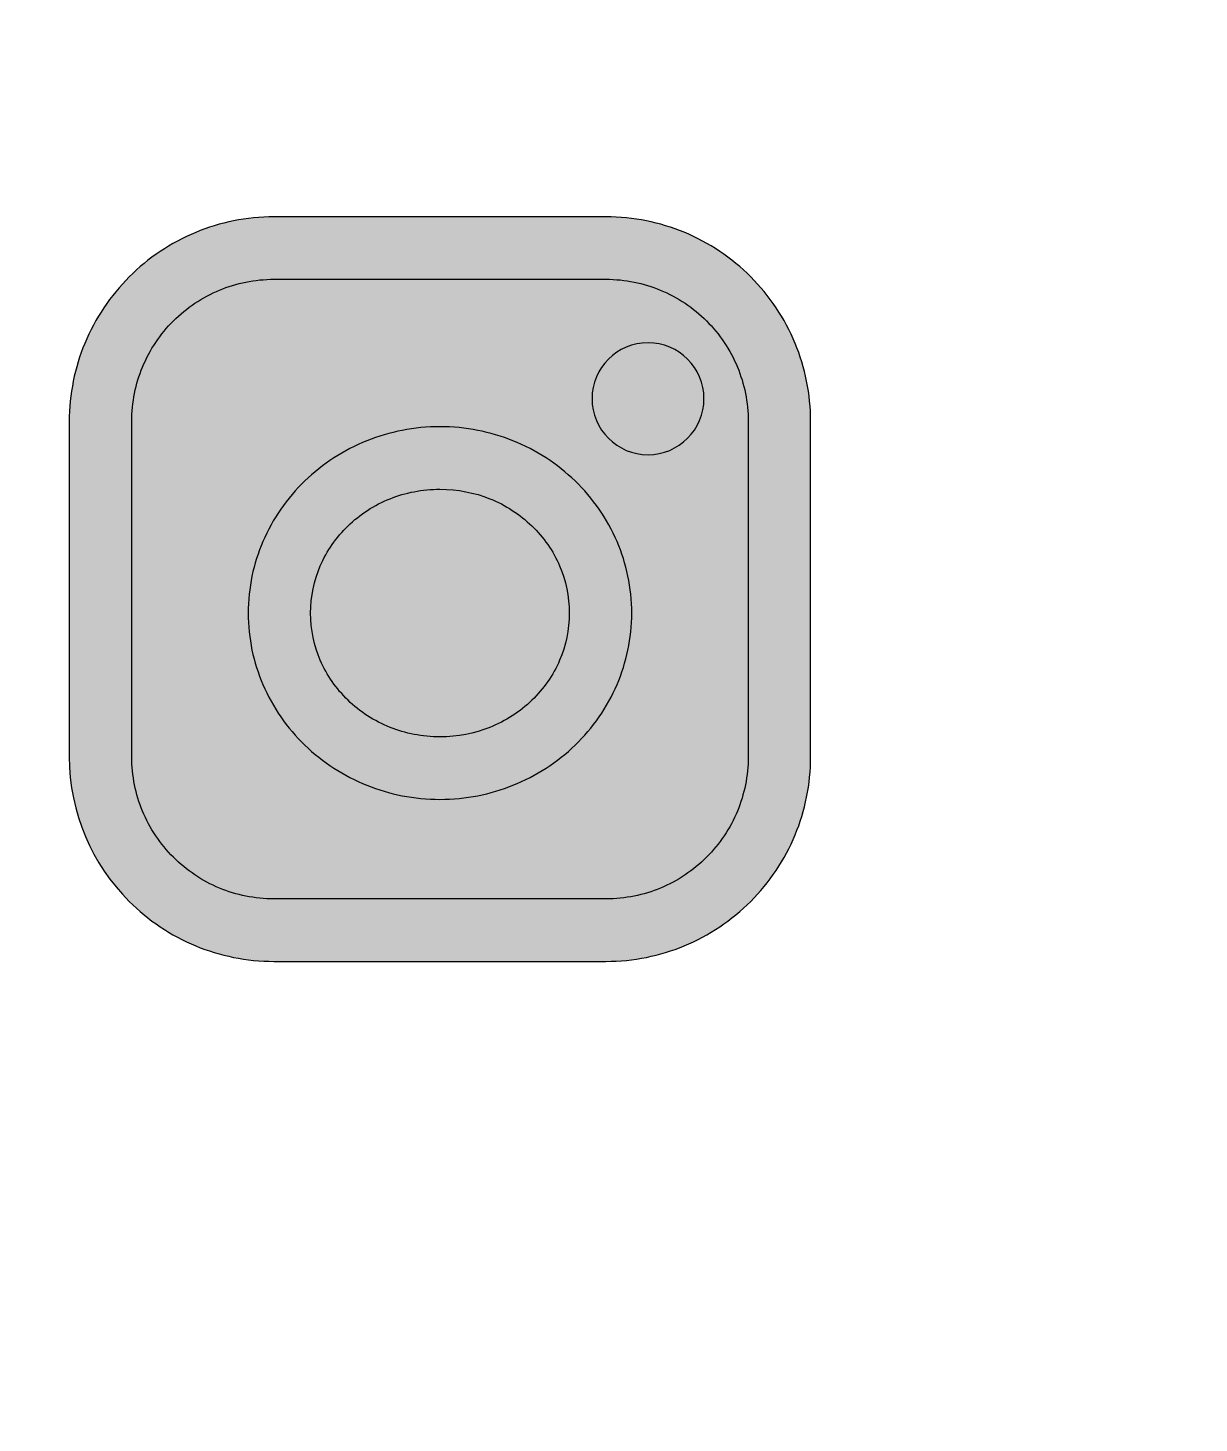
# Model space of a CAD drawing. Header units: millimetres. Extents: x -228 to -124, y -139 to -90.
# Drawn here: x -218.79 to -212.79, y -132.22 to -125.06 of the extents above; entities that cross this region are included whole.
import ezdxf

# ---------------------------------------------------------------- set-up
doc = ezdxf.new("R2010")
doc.units = ezdxf.units.MM
doc.header["$MEASUREMENT"] = 0
doc.layers.add('Layer 1', color=7, linetype='Continuous')

msp = doc.modelspace()

# ---------------------------------------------------------------- hatches: boundary and pattern name
at = {"layer": 'Layer 1', "true_color": 0x373435}
h = msp.add_hatch(color=250, dxfattribs=at)
edge = h.paths.add_edge_path()
edge.add_spline(control_points=[(-215.827, -129.8496), (-215.827, -129.8496), (-217.5288, -129.8496), (-217.5288, -129.8496), (-217.6704, -129.8496), (-217.8062, -129.8212), (-217.9301, -129.7699), (-218.0587, -129.7167), (-218.1744, -129.6386), (-218.271, -129.5421), (-218.4608, -129.3525), (-218.5786, -129.0896), (-218.5786, -128.7997), (-218.5786, -128.7997), (-218.5786, -127.0825), (-218.5786, -127.0825), (-218.5786, -126.9409), (-218.5502, -126.8053), (-218.4989, -126.6815), (-218.4459, -126.553), (-218.3676, -126.4371), (-218.271, -126.3404), (-218.1745, -126.2438), (-218.0587, -126.1655), (-217.9301, -126.1122), (-217.8062, -126.061), (-217.6706, -126.0325), (-217.5288, -126.0325), (-217.5288, -126.0325), (-215.827, -126.0325), (-215.827, -126.0325), (-215.6852, -126.0325), (-215.5495, -126.0608), (-215.4257, -126.1121), (-215.2971, -126.1653), (-215.1813, -126.2435), (-215.0848, -126.3402), (-214.9883, -126.4369), (-214.9101, -126.553), (-214.8568, -126.6815), (-214.8056, -126.8053), (-214.7772, -126.941), (-214.7772, -127.0825), (-214.7772, -127.0825), (-214.7772, -128.7997), (-214.7772, -128.7997), (-214.7772, -128.9414), (-214.8056, -129.0772), (-214.8568, -129.2011), (-214.9099, -129.3297), (-214.988, -129.4454), (-215.0845, -129.542), (-215.1813, -129.6386), (-215.2971, -129.7167), (-215.4257, -129.7699), (-215.5495, -129.8212), (-215.6852, -129.8496), (-215.827, -129.8496)], knot_values=[0, 0, 0, 0, 0.052632, 0.052632, 0.052632, 0.105263, 0.105263, 0.105263, 0.157895, 0.157895, 0.157895, 0.210526, 0.210526, 0.210526, 0.263158, 0.263158, 0.263158, 0.315789, 0.315789, 0.315789, 0.368421, 0.368421, 0.368421, 0.421053, 0.421053, 0.421053, 0.473684, 0.473684, 0.473684, 0.526316, 0.526316, 0.526316, 0.578947, 0.578947, 0.578947, 0.631579, 0.631579, 0.631579, 0.684211, 0.684211, 0.684211, 0.736842, 0.736842, 0.736842, 0.789474, 0.789474, 0.789474, 0.842105, 0.842105, 0.842105, 0.894737, 0.894737, 0.894737, 0.947368, 0.947368, 0.947368, 1, 1, 1, 1], degree=3, periodic=1)
h = msp.add_hatch(color=250, dxfattribs=at)
edge = h.paths.add_edge_path()
edge.add_spline(control_points=[(-217.5288, -129.5292), (-217.5288, -129.5292), (-215.827, -129.5292), (-215.827, -129.5292), (-215.7279, -129.5292), (-215.6334, -129.5095), (-215.5477, -129.4741), (-215.459, -129.4374), (-215.3784, -129.383), (-215.311, -129.3156), (-215.2438, -129.2484), (-215.1894, -129.1678), (-215.1527, -129.0789), (-215.1172, -128.9932), (-215.0975, -128.8988), (-215.0975, -128.7997), (-215.0975, -128.7997), (-215.0975, -127.0825), (-215.0975, -127.0825), (-215.0975, -126.9833), (-215.1172, -126.8888), (-215.1527, -126.803), (-215.1894, -126.7141), (-215.2439, -126.6334), (-215.311, -126.5663), (-215.3782, -126.4992), (-215.4587, -126.4449), (-215.5481, -126.4078), (-215.6337, -126.3725), (-215.728, -126.3528), (-215.827, -126.3528), (-215.827, -126.3528), (-217.5288, -126.3528), (-217.5288, -126.3528), (-217.6277, -126.3528), (-217.722, -126.3725), (-217.8075, -126.408), (-217.8967, -126.4447), (-217.9771, -126.4991), (-218.0445, -126.5664), (-218.1119, -126.6336), (-218.1663, -126.714), (-218.203, -126.803), (-218.2384, -126.8888), (-218.2581, -126.9833), (-218.2581, -127.0825), (-218.2581, -127.0825), (-218.2581, -128.7997), (-218.2581, -128.7997), (-218.2581, -128.8988), (-218.2384, -128.9932), (-218.203, -129.0789), (-218.1663, -129.1678), (-218.1117, -129.2485), (-218.0446, -129.3156), (-217.9772, -129.383), (-217.8968, -129.4374), (-217.8079, -129.4741), (-217.7222, -129.5095), (-217.6279, -129.5292), (-217.5288, -129.5292)], knot_values=[0, 0, 0, 0, 0.05, 0.05, 0.05, 0.1, 0.1, 0.1, 0.15, 0.15, 0.15, 0.2, 0.2, 0.2, 0.25, 0.25, 0.25, 0.3, 0.3, 0.3, 0.35, 0.35, 0.35, 0.4, 0.4, 0.4, 0.45, 0.45, 0.45, 0.5, 0.5, 0.5, 0.55, 0.55, 0.55, 0.6, 0.6, 0.6, 0.65, 0.65, 0.65, 0.7, 0.7, 0.7, 0.75, 0.75, 0.75, 0.8, 0.8, 0.8, 0.85, 0.85, 0.85, 0.9, 0.9, 0.9, 0.95, 0.95, 0.95, 1, 1, 1, 1], degree=3, periodic=1)
h = msp.add_hatch(color=250, dxfattribs=at)
edge = h.paths.add_edge_path()
edge.add_spline(control_points=[(-215.3243, -126.9647), (-215.3243, -127.0441), (-215.3566, -127.1161), (-215.4083, -127.168), (-215.4602, -127.2202), (-215.5323, -127.2526), (-215.6111, -127.2526), (-215.6901, -127.2526), (-215.7621, -127.2202), (-215.8141, -127.168), (-215.8659, -127.1161), (-215.8982, -127.0441), (-215.8982, -126.9647), (-215.8982, -126.8857), (-215.866, -126.8138), (-215.8141, -126.762), (-215.7623, -126.7104), (-215.6904, -126.6782), (-215.6111, -126.6782), (-215.532, -126.6782), (-215.4602, -126.7104), (-215.4084, -126.762), (-215.3565, -126.8138), (-215.3243, -126.8857), (-215.3243, -126.9647)], knot_values=[0, 0, 0, 0, 0.125, 0.125, 0.125, 0.25, 0.25, 0.25, 0.375, 0.375, 0.375, 0.5, 0.5, 0.5, 0.625, 0.625, 0.625, 0.75, 0.75, 0.75, 0.875, 0.875, 0.875, 1, 1, 1, 1], degree=3, periodic=1)
h = msp.add_hatch(color=250, dxfattribs=at)
edge = h.paths.add_edge_path()
edge.add_spline(control_points=[(-215.6945, -128.064), (-215.6945, -128.1936), (-215.7214, -128.3175), (-215.7697, -128.4303), (-215.8197, -128.5473), (-215.8937, -128.6529), (-215.9849, -128.7411), (-216.0754, -128.8284), (-216.1837, -128.899), (-216.3036, -128.947), (-216.419, -128.9932), (-216.5457, -129.0189), (-216.6779, -129.0189), (-216.8101, -129.0189), (-216.9368, -128.9932), (-217.0522, -128.947), (-217.172, -128.899), (-217.2803, -128.8284), (-217.3707, -128.7412), (-217.4619, -128.6531), (-217.5359, -128.5474), (-217.5859, -128.4303), (-217.6342, -128.3175), (-217.6612, -128.1936), (-217.6612, -128.064), (-217.6612, -127.9343), (-217.6342, -127.8104), (-217.5859, -127.6976), (-217.5359, -127.5806), (-217.4621, -127.475), (-217.3707, -127.3866), (-217.2803, -127.2992), (-217.172, -127.2286), (-217.0521, -127.1805), (-216.9368, -127.1344), (-216.8101, -127.1086), (-216.6779, -127.1086), (-216.5457, -127.1086), (-216.4192, -127.1344), (-216.3037, -127.1805), (-216.184, -127.2286), (-216.0756, -127.2992), (-215.9852, -127.3866), (-215.8938, -127.4748), (-215.8199, -127.5806), (-215.7697, -127.6976), (-215.7214, -127.8104), (-215.6945, -127.9343), (-215.6945, -128.064)], knot_values=[0, 0, 0, 0, 0.0625, 0.0625, 0.0625, 0.125, 0.125, 0.125, 0.1875, 0.1875, 0.1875, 0.25, 0.25, 0.25, 0.3125, 0.3125, 0.3125, 0.375, 0.375, 0.375, 0.4375, 0.4375, 0.4375, 0.5, 0.5, 0.5, 0.5625, 0.5625, 0.5625, 0.625, 0.625, 0.625, 0.6875, 0.6875, 0.6875, 0.75, 0.75, 0.75, 0.8125, 0.8125, 0.8125, 0.875, 0.875, 0.875, 0.9375, 0.9375, 0.9375, 1, 1, 1, 1], degree=3, periodic=1)
h = msp.add_hatch(color=250, dxfattribs=at)
edge = h.paths.add_edge_path()
edge.add_spline(control_points=[(-216.2064, -128.5107), (-216.1462, -128.4527), (-216.0974, -128.383), (-216.0643, -128.3055), (-216.0325, -128.2312), (-216.0148, -128.1494), (-216.0148, -128.064), (-216.0148, -127.9785), (-216.0326, -127.8968), (-216.0644, -127.8225), (-216.0975, -127.7449), (-216.1464, -127.6751), (-216.2066, -127.617), (-216.2676, -127.558), (-216.3413, -127.51), (-216.4226, -127.4775), (-216.501, -127.4464), (-216.5873, -127.429), (-216.6779, -127.429), (-216.7686, -127.429), (-216.8549, -127.4464), (-216.9333, -127.4775), (-217.0146, -127.51), (-217.0882, -127.558), (-217.1492, -127.617), (-217.2094, -127.6751), (-217.2582, -127.7449), (-217.2914, -127.8224), (-217.323, -127.8966), (-217.3408, -127.9784), (-217.3408, -128.064), (-217.3408, -128.1496), (-217.323, -128.2315), (-217.2914, -128.3055), (-217.2582, -128.383), (-217.2094, -128.4528), (-217.1492, -128.5109), (-217.0883, -128.5697), (-217.0147, -128.6176), (-216.9333, -128.65), (-216.8549, -128.6811), (-216.7685, -128.6985), (-216.6779, -128.6985), (-216.5873, -128.6985), (-216.5008, -128.6811), (-216.4226, -128.65), (-216.3412, -128.6175), (-216.2675, -128.5697), (-216.2064, -128.5107)], knot_values=[0, 0, 0, 0, 0.0625, 0.0625, 0.0625, 0.125, 0.125, 0.125, 0.1875, 0.1875, 0.1875, 0.25, 0.25, 0.25, 0.3125, 0.3125, 0.3125, 0.375, 0.375, 0.375, 0.4375, 0.4375, 0.4375, 0.5, 0.5, 0.5, 0.5625, 0.5625, 0.5625, 0.625, 0.625, 0.625, 0.6875, 0.6875, 0.6875, 0.75, 0.75, 0.75, 0.8125, 0.8125, 0.8125, 0.875, 0.875, 0.875, 0.9375, 0.9375, 0.9375, 1, 1, 1, 1], degree=3, periodic=1)

# ---------------------------------------------------------------- linework, layer by layer
at = {"layer": 'Layer 1', "color": 250, "lineweight": 18}
msp.add_open_spline([(-224.1676, -89.5688), (-224.1676, -89.5688), (-181.8748, -89.5688), (-181.8748, -89.5688), (-179.8103, -89.5688), (-178.1212, -91.258), (-178.1212, -93.3226), (-178.1212, -93.3226), (-178.1212, -135.615), (-178.1212, -135.615), (-178.1212, -137.6796), (-179.8103, -139.3688), (-181.8748, -139.3688), (-181.8748, -139.3688), (-224.1676, -139.3688), (-224.1676, -139.3688), (-226.2321, -139.3688), (-227.9212, -137.6796), (-227.9212, -135.615), (-227.9212, -135.615), (-227.9212, -93.3226), (-227.9212, -93.3226), (-227.9212, -91.258), (-226.2321, -89.5688), (-224.1676, -89.5688)], degree=3, knots=[0, 0, 0, 0, 0.125, 0.125, 0.125, 0.25, 0.25, 0.25, 0.375, 0.375, 0.375, 0.5, 0.5, 0.5, 0.625, 0.625, 0.625, 0.75, 0.75, 0.75, 0.875, 0.875, 0.875, 1, 1, 1, 1], dxfattribs=at)
at = {"layer": 'Layer 1', "color": 250}
for points, knots in [([(-215.827, -129.8496), (-215.827, -129.8496), (-217.5288, -129.8496), (-217.5288, -129.8496), (-217.6704, -129.8496), (-217.8062, -129.8212), (-217.9301, -129.7699), (-218.0587, -129.7167), (-218.1744, -129.6386), (-218.271, -129.5421), (-218.4608, -129.3525), (-218.5786, -129.0896), (-218.5786, -128.7997), (-218.5786, -128.7997), (-218.5786, -127.0825), (-218.5786, -127.0825), (-218.5786, -126.9409), (-218.5502, -126.8053), (-218.4989, -126.6815), (-218.4459, -126.553), (-218.3676, -126.4371), (-218.271, -126.3404), (-218.1745, -126.2438), (-218.0587, -126.1655), (-217.9301, -126.1122), (-217.8062, -126.061), (-217.6706, -126.0325), (-217.5288, -126.0325), (-217.5288, -126.0325), (-215.827, -126.0325), (-215.827, -126.0325), (-215.6852, -126.0325), (-215.5495, -126.0608), (-215.4257, -126.1121), (-215.2971, -126.1653), (-215.1813, -126.2435), (-215.0848, -126.3402), (-214.9883, -126.4369), (-214.9101, -126.553), (-214.8568, -126.6815), (-214.8056, -126.8053), (-214.7772, -126.941), (-214.7772, -127.0825), (-214.7772, -127.0825), (-214.7772, -128.7997), (-214.7772, -128.7997), (-214.7772, -128.9414), (-214.8056, -129.0772), (-214.8568, -129.2011), (-214.9099, -129.3297), (-214.988, -129.4454), (-215.0845, -129.542), (-215.1813, -129.6386), (-215.2971, -129.7167), (-215.4257, -129.7699), (-215.5495, -129.8212), (-215.6852, -129.8496), (-215.827, -129.8496)], [0, 0, 0, 0, 0.052632, 0.052632, 0.052632, 0.105263, 0.105263, 0.105263, 0.157895, 0.157895, 0.157895, 0.210526, 0.210526, 0.210526, 0.263158, 0.263158, 0.263158, 0.315789, 0.315789, 0.315789, 0.368421, 0.368421, 0.368421, 0.421053, 0.421053, 0.421053, 0.473684, 0.473684, 0.473684, 0.526316, 0.526316, 0.526316, 0.578947, 0.578947, 0.578947, 0.631579, 0.631579, 0.631579, 0.684211, 0.684211, 0.684211, 0.736842, 0.736842, 0.736842, 0.789474, 0.789474, 0.789474, 0.842105, 0.842105, 0.842105, 0.894737, 0.894737, 0.894737, 0.947368, 0.947368, 0.947368, 1, 1, 1, 1]), ([(-217.5288, -129.5292), (-217.5288, -129.5292), (-215.827, -129.5292), (-215.827, -129.5292), (-215.7279, -129.5292), (-215.6334, -129.5095), (-215.5477, -129.4741), (-215.459, -129.4374), (-215.3784, -129.383), (-215.311, -129.3156), (-215.2438, -129.2484), (-215.1894, -129.1678), (-215.1527, -129.0789), (-215.1172, -128.9932), (-215.0975, -128.8988), (-215.0975, -128.7997), (-215.0975, -128.7997), (-215.0975, -127.0825), (-215.0975, -127.0825), (-215.0975, -126.9833), (-215.1172, -126.8888), (-215.1527, -126.803), (-215.1894, -126.7141), (-215.2439, -126.6334), (-215.311, -126.5663), (-215.3782, -126.4992), (-215.4587, -126.4449), (-215.5481, -126.4078), (-215.6337, -126.3725), (-215.728, -126.3528), (-215.827, -126.3528), (-215.827, -126.3528), (-217.5288, -126.3528), (-217.5288, -126.3528), (-217.6277, -126.3528), (-217.722, -126.3725), (-217.8075, -126.408), (-217.8967, -126.4447), (-217.9771, -126.4991), (-218.0445, -126.5664), (-218.1119, -126.6336), (-218.1663, -126.714), (-218.203, -126.803), (-218.2384, -126.8888), (-218.2581, -126.9833), (-218.2581, -127.0825), (-218.2581, -127.0825), (-218.2581, -128.7997), (-218.2581, -128.7997), (-218.2581, -128.8988), (-218.2384, -128.9932), (-218.203, -129.0789), (-218.1663, -129.1678), (-218.1117, -129.2485), (-218.0446, -129.3156), (-217.9772, -129.383), (-217.8968, -129.4374), (-217.8079, -129.4741), (-217.7222, -129.5095), (-217.6279, -129.5292), (-217.5288, -129.5292)], [0, 0, 0, 0, 0.05, 0.05, 0.05, 0.1, 0.1, 0.1, 0.15, 0.15, 0.15, 0.2, 0.2, 0.2, 0.25, 0.25, 0.25, 0.3, 0.3, 0.3, 0.35, 0.35, 0.35, 0.4, 0.4, 0.4, 0.45, 0.45, 0.45, 0.5, 0.5, 0.5, 0.55, 0.55, 0.55, 0.6, 0.6, 0.6, 0.65, 0.65, 0.65, 0.7, 0.7, 0.7, 0.75, 0.75, 0.75, 0.8, 0.8, 0.8, 0.85, 0.85, 0.85, 0.9, 0.9, 0.9, 0.95, 0.95, 0.95, 1, 1, 1, 1]), ([(-215.3243, -126.9647), (-215.3243, -127.0441), (-215.3566, -127.1161), (-215.4083, -127.168), (-215.4602, -127.2202), (-215.5323, -127.2526), (-215.6111, -127.2526), (-215.6901, -127.2526), (-215.7621, -127.2202), (-215.8141, -127.168), (-215.8659, -127.1161), (-215.8982, -127.0441), (-215.8982, -126.9647), (-215.8982, -126.8857), (-215.866, -126.8138), (-215.8141, -126.762), (-215.7623, -126.7104), (-215.6904, -126.6782), (-215.6111, -126.6782), (-215.532, -126.6782), (-215.4602, -126.7104), (-215.4084, -126.762), (-215.3565, -126.8138), (-215.3243, -126.8857), (-215.3243, -126.9647)], [0, 0, 0, 0, 0.125, 0.125, 0.125, 0.25, 0.25, 0.25, 0.375, 0.375, 0.375, 0.5, 0.5, 0.5, 0.625, 0.625, 0.625, 0.75, 0.75, 0.75, 0.875, 0.875, 0.875, 1, 1, 1, 1]), ([(-215.6945, -128.064), (-215.6945, -128.1936), (-215.7214, -128.3175), (-215.7697, -128.4303), (-215.8197, -128.5473), (-215.8937, -128.6529), (-215.9849, -128.7411), (-216.0754, -128.8284), (-216.1837, -128.899), (-216.3036, -128.947), (-216.419, -128.9932), (-216.5457, -129.0189), (-216.6779, -129.0189), (-216.8101, -129.0189), (-216.9368, -128.9932), (-217.0522, -128.947), (-217.172, -128.899), (-217.2803, -128.8284), (-217.3707, -128.7412), (-217.4619, -128.6531), (-217.5359, -128.5474), (-217.5859, -128.4303), (-217.6342, -128.3175), (-217.6612, -128.1936), (-217.6612, -128.064), (-217.6612, -127.9343), (-217.6342, -127.8104), (-217.5859, -127.6976), (-217.5359, -127.5806), (-217.4621, -127.475), (-217.3707, -127.3866), (-217.2803, -127.2992), (-217.172, -127.2286), (-217.0521, -127.1805), (-216.9368, -127.1344), (-216.8101, -127.1086), (-216.6779, -127.1086), (-216.5457, -127.1086), (-216.4192, -127.1344), (-216.3037, -127.1805), (-216.184, -127.2286), (-216.0756, -127.2992), (-215.9852, -127.3866), (-215.8938, -127.4748), (-215.8199, -127.5806), (-215.7697, -127.6976), (-215.7214, -127.8104), (-215.6945, -127.9343), (-215.6945, -128.064)], [0, 0, 0, 0, 0.0625, 0.0625, 0.0625, 0.125, 0.125, 0.125, 0.1875, 0.1875, 0.1875, 0.25, 0.25, 0.25, 0.3125, 0.3125, 0.3125, 0.375, 0.375, 0.375, 0.4375, 0.4375, 0.4375, 0.5, 0.5, 0.5, 0.5625, 0.5625, 0.5625, 0.625, 0.625, 0.625, 0.6875, 0.6875, 0.6875, 0.75, 0.75, 0.75, 0.8125, 0.8125, 0.8125, 0.875, 0.875, 0.875, 0.9375, 0.9375, 0.9375, 1, 1, 1, 1]), ([(-216.2064, -128.5107), (-216.1462, -128.4527), (-216.0974, -128.383), (-216.0643, -128.3055), (-216.0325, -128.2312), (-216.0148, -128.1494), (-216.0148, -128.064), (-216.0148, -127.9785), (-216.0326, -127.8968), (-216.0644, -127.8225), (-216.0975, -127.7449), (-216.1464, -127.6751), (-216.2066, -127.617), (-216.2676, -127.558), (-216.3413, -127.51), (-216.4226, -127.4775), (-216.501, -127.4464), (-216.5873, -127.429), (-216.6779, -127.429), (-216.7686, -127.429), (-216.8549, -127.4464), (-216.9333, -127.4775), (-217.0146, -127.51), (-217.0882, -127.558), (-217.1492, -127.617), (-217.2094, -127.6751), (-217.2582, -127.7449), (-217.2914, -127.8224), (-217.323, -127.8966), (-217.3408, -127.9784), (-217.3408, -128.064), (-217.3408, -128.1496), (-217.323, -128.2315), (-217.2914, -128.3055), (-217.2582, -128.383), (-217.2094, -128.4528), (-217.1492, -128.5109), (-217.0883, -128.5697), (-217.0147, -128.6176), (-216.9333, -128.65), (-216.8549, -128.6811), (-216.7685, -128.6985), (-216.6779, -128.6985), (-216.5873, -128.6985), (-216.5008, -128.6811), (-216.4226, -128.65), (-216.3412, -128.6175), (-216.2675, -128.5697), (-216.2064, -128.5107)], [0, 0, 0, 0, 0.0625, 0.0625, 0.0625, 0.125, 0.125, 0.125, 0.1875, 0.1875, 0.1875, 0.25, 0.25, 0.25, 0.3125, 0.3125, 0.3125, 0.375, 0.375, 0.375, 0.4375, 0.4375, 0.4375, 0.5, 0.5, 0.5, 0.5625, 0.5625, 0.5625, 0.625, 0.625, 0.625, 0.6875, 0.6875, 0.6875, 0.75, 0.75, 0.75, 0.8125, 0.8125, 0.8125, 0.875, 0.875, 0.875, 0.9375, 0.9375, 0.9375, 1, 1, 1, 1])]:
    msp.add_open_spline(points, degree=3, knots=knots, dxfattribs=at)

doc.saveas('drawing.dxf')
